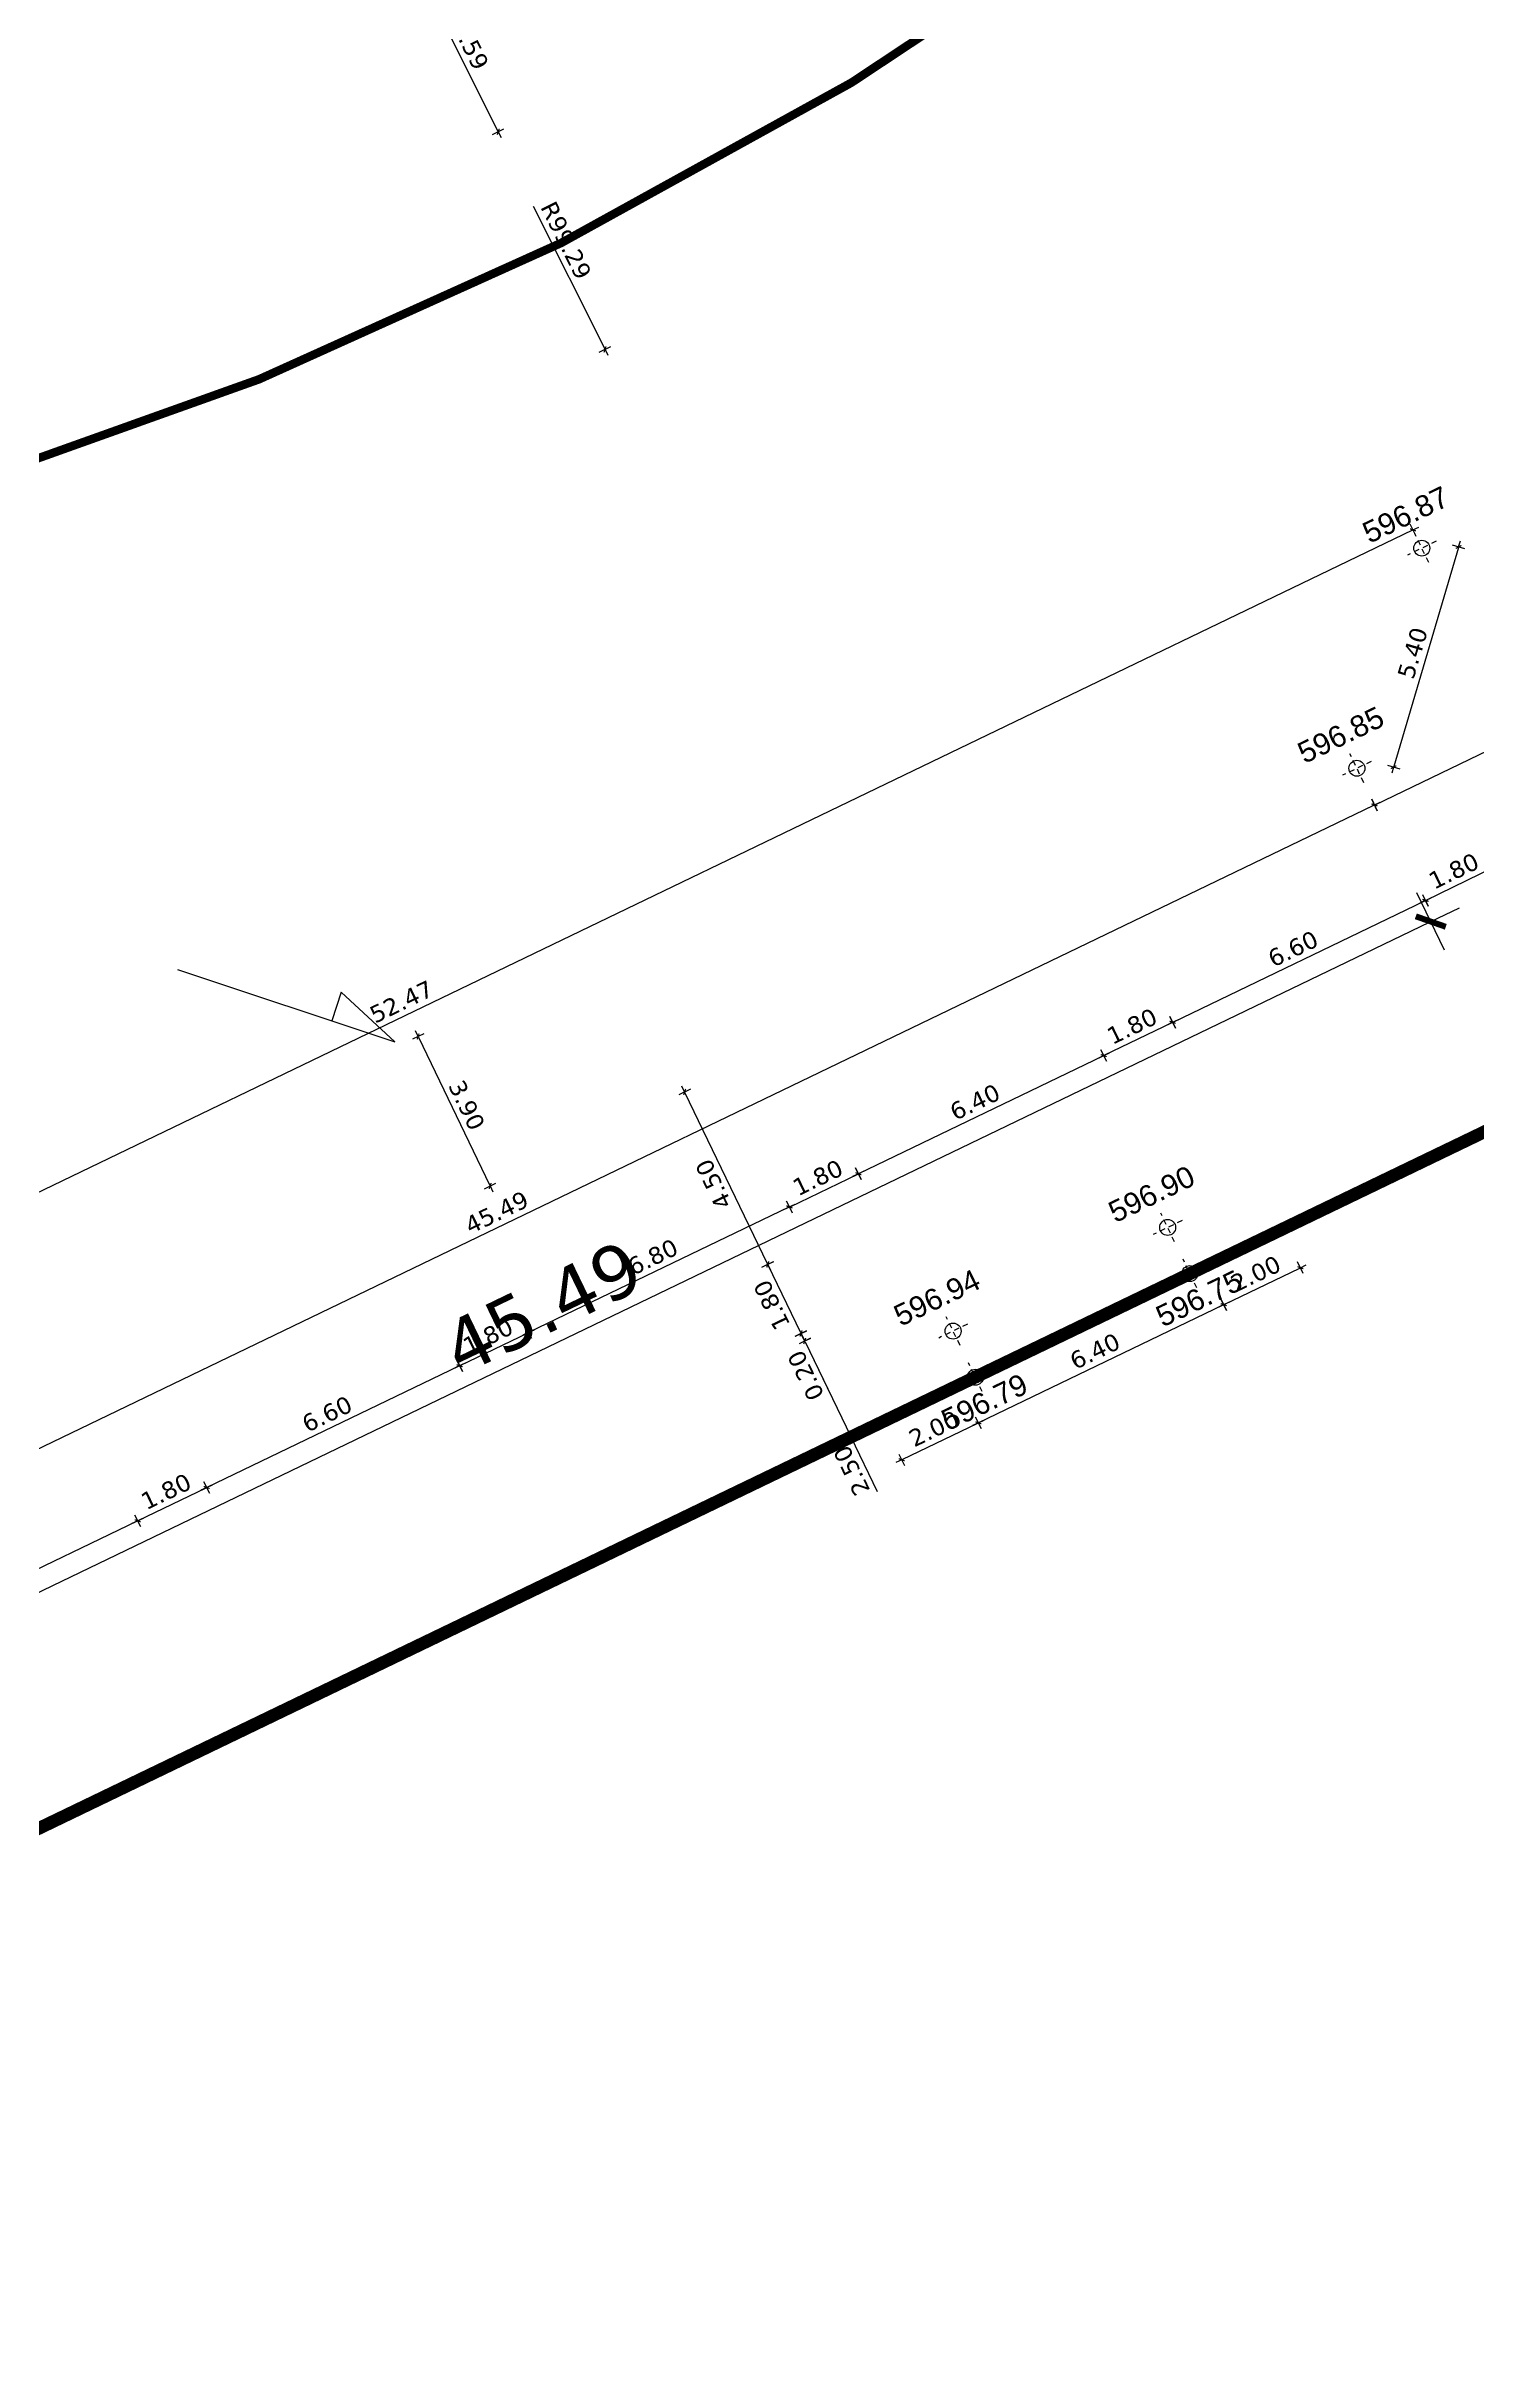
# Model space of a CAD drawing. Header units: metres. Extents: x 679716 to 681053, y 2749449 to 2750332.
# Drawn here: x 680377.5 to 680411.1, y 2749862.1 to 2749916.6 of the extents above; entities that cross this region are included whole.
import ezdxf
from ezdxf.enums import TextEntityAlignment as Align

# ---------------------------------------------------------------- set-up
doc = ezdxf.new("R2010")
doc.units = ezdxf.units.M
doc.linetypes.add('DASHEDX2', pattern=[1.5, 1, -0.5])
for name, color, linetype in [('01-TX-Length Dimensions 250', 80, 'Continuous'), ('01-TX-Level Main Dimensions 250', 152, 'Continuous'), ('01-TX-Level Secondary Dimensions 250', 10, 'Continuous'), ('01-TX-Secondary Dimensions 1000', 152, 'Continuous')]:
    doc.layers.add(name, color=color, linetype=linetype)
doc.layers.add('02-L-Guideline Axis', color=34, linetype='DASHEDX2', lineweight=50, true_color=0xa55200)
doc.layers.add('02-L-Main Axis', color=244, linetype='DASHEDX2', lineweight=50, true_color=0xa50029)
doc.layers.add('03-BK-Arrow', color=153, linetype='Continuous', true_color=0x4491cf)
doc.styles.add('E100', font='verdana.ttf', dxfattribs={"height": 0.4})
doc.styles.add('E500', font='verdana.ttf', dxfattribs={"height": 1.25})
doc.styles.get("Standard").update_dxf_attribs({"font": 'arial.ttf'})
doc.dimstyles.new('E1000', dxfattribs={"dimscale": 0.03, "dimtxt": 1.25, "dimasz": 1, "dimexe": 0.1, "dimexo": 1, "dimgap": 8, "dimtad": 1, "dimzin": 0, "dimdsep": 46, "dimtxsty": 'E500', "dimblk1": 'LINCOT500', "dimblk2": 'LINCOT500', "dimsah": 1, "dimcen": 0.1, "dimdle": 0.1, "dimse1": 1, "dimse2": 1, "dimclrt": 256, "dimazin": 0, "dimtfac": 0.015385, "dimtofl": 0, "dimtmove": 0, "dimatfit": 3, "dimldrblk": 'LINCOT500', "dimfxl": 1, "dimtolj": 1, "dimtzin": 0, "dimarcsym": 0})
doc.dimstyles.new('E250', dxfattribs={"dimscale": 0.03, "dimtxt": 0.4, "dimasz": 0.5, "dimexe": 0.1, "dimexo": 1, "dimgap": 4, "dimtad": 1, "dimzin": 0, "dimdsep": 46, "dimtxsty": 'E100', "dimblk1": 'LINCOT200', "dimblk2": 'LINCOT200', "dimsah": 1, "dimcen": 0.1, "dimdle": 0.1, "dimse1": 1, "dimse2": 1, "dimclrt": 256, "dimadec": 0, "dimazin": 0, "dimtfac": 0.015385, "dimtofl": 0, "dimtmove": 0, "dimatfit": 3, "dimldrblk": 'LINCOT200', "dimfxl": 1, "dimtolj": 1, "dimtzin": 0, "dimarcsym": 0})

# ---------------------------------------------------------------- blocks, each defined once
blk = doc.blocks.new('LINCOT200')
for p, q in [((0, -10), (0, 10)), ((0, 0), (10, 0))]:
    blk.add_line(p, q)
at = {"const_width": 1.88}
blk.add_lwpolyline([(3.5, -3.5), (-3.5, 3.5)], dxfattribs=at)
blk = doc.blocks.new('*D9')
at = {"layer": '01-TX-Length Dimensions 250', "color": 0, "lineweight": -2, "transparency": 16777216}
blk.add_line((680367.722, 2749878.976), (680408.674, 2749898.714), dxfattribs=at)
at = {"layer": '01-TX-Length Dimensions 250', "color": 0, "lineweight": -2, "transparency": 16777216, "xscale": 0.015, "yscale": 0.015, "zscale": 0.015}
for p, rotation in [((680408.687, 2749898.721), 25.73324888482102), ((680367.708, 2749878.97), 205.733248884821)]:
    blk.add_blockref('LINCOT200', p, dxfattribs=dict(at, rotation=rotation))
at = {"layer": '01-TX-Length Dimensions 250', "transparency": 16777216, "insert": (680388.055, 2749889.141), "char_height": 0.4, "attachment_point": 5, "rotation": 25.7332, "style": 'E100'}
blk.add_mtext('\\A1;45.49', dxfattribs=at)
blk = doc.blocks.new('*D10')
at = {"layer": '01-TX-Length Dimensions 250', "color": 0, "lineweight": -2, "transparency": 16777216}
blk.add_line((680408.701, 2749898.727), (680415.965, 2749902.226), dxfattribs=at)
at = {"layer": '01-TX-Length Dimensions 250', "color": 0, "lineweight": -2, "transparency": 16777216, "xscale": 0.015, "yscale": 0.015, "zscale": 0.015}
for p, rotation in [((680415.978, 2749902.233), 25.71893895832904), ((680408.687, 2749898.721), 205.718938958329)]:
    blk.add_blockref('LINCOT200', p, dxfattribs=dict(at, rotation=rotation))
at = {"layer": '01-TX-Length Dimensions 250', "transparency": 16777216, "insert": (680412.19, 2749900.773), "char_height": 0.4, "attachment_point": 5, "rotation": 25.7189, "style": 'E100'}
blk.add_mtext('\\A1;8.09', dxfattribs=at)
blk = doc.blocks.new('Cotes Altimetriques')
at = {"linetype": 'DASHEDX2', "ltscale": 0.5}
for points in [[(1.5, 0), (-1.5, 0)], [(0, -1.5), (0, 1.5)]]:
    blk.add_lwpolyline(points, dxfattribs=at)
blk.add_circle((0, 0), 0.75)
at = {"ltscale": 0.3}
blk.add_attdef('COTES', text='', height=2, dxfattribs=at).set_placement((0, 3.5), align=Align.MIDDLE)
blk = doc.blocks.new('*D206')
at = {"layer": '01-TX-Length Dimensions 250', "color": 0, "lineweight": -2, "transparency": 16777216}
blk.add_line((680409.577, 2749905.181), (680362.34, 2749882.414), dxfattribs=at)
at = {"layer": '01-TX-Length Dimensions 250', "color": 0, "lineweight": -2, "transparency": 16777216, "xscale": 0.015, "yscale": 0.015, "zscale": 0.015}
for p, rotation in [((680409.591, 2749905.188), 25.73319238380624), ((680362.327, 2749882.407), 205.7331923838062)]:
    blk.add_blockref('LINCOT200', p, dxfattribs=dict(at, rotation=rotation))
at = {"layer": '01-TX-Length Dimensions 250', "transparency": 16777216, "insert": (680385.816, 2749894.093), "char_height": 0.4, "attachment_point": 5, "rotation": 25.7332, "style": 'E100'}
blk.add_mtext('\\A1;52.47', dxfattribs=at)
blk = doc.blocks.new('*D466')
at = {"layer": '01-TX-Length Dimensions 250', "color": 0, "lineweight": -2, "transparency": 16777216}
blk.add_line((680386.213, 2749893.263), (680387.894, 2749889.776), dxfattribs=at)
at = {"layer": '01-TX-Length Dimensions 250', "color": 0, "lineweight": -2, "transparency": 16777216, "xscale": 0.015, "yscale": 0.015, "zscale": 0.015}
for p, rotation in [((680386.207, 2749893.276), 115.7336599573847), ((680387.9, 2749889.763), 295.7336599573848)]:
    blk.add_blockref('LINCOT200', p, dxfattribs=dict(at, rotation=rotation))
at = {"layer": '01-TX-Length Dimensions 250', "transparency": 16777216, "insert": (680387.349, 2749891.662), "char_height": 0.4, "attachment_point": 5, "rotation": 295.7337, "style": 'E100'}
blk.add_mtext('\\A1;3.90', dxfattribs=at)
blk = doc.blocks.new('*D467')
at = {"layer": '01-TX-Length Dimensions 250', "color": 0, "lineweight": -2, "transparency": 16777216}
blk.add_line((680410.658, 2749904.773), (680409.138, 2749899.625), dxfattribs=at)
at = {"layer": '01-TX-Length Dimensions 250', "color": 0, "lineweight": -2, "transparency": 16777216, "xscale": 0.015, "yscale": 0.015, "zscale": 0.015}
for p, rotation in [((680410.662, 2749904.787), 73.54868075590458), ((680409.134, 2749899.61), 253.5486807559046)]:
    blk.add_blockref('LINCOT200', p, dxfattribs=dict(at, rotation=rotation))
at = {"layer": '01-TX-Length Dimensions 250', "transparency": 16777216, "insert": (680409.583, 2749902.292), "char_height": 0.4, "attachment_point": 5, "rotation": 73.5487, "style": 'E100'}
blk.add_mtext('\\A1;5.40', dxfattribs=at)
blk = doc.blocks.new('*D481')
at = {"layer": '01-TX-Length Dimensions 250', "color": 0, "lineweight": -2, "transparency": 16777216}
blk.add_line((680388.914, 2749912.8), (680390.593, 2749909.443), dxfattribs=at)
at = {"layer": '01-TX-Length Dimensions 250', "color": 0, "lineweight": -2, "transparency": 16777216, "xscale": 0.015, "yscale": 0.015, "zscale": 0.015, "rotation": 296.5837877544073}
blk.add_blockref('LINCOT200', (680390.6, 2749909.43), dxfattribs=at)
at = {"layer": '01-TX-Length Dimensions 250', "transparency": 16777216, "insert": (680389.684, 2749911.993), "char_height": 0.4, "attachment_point": 5, "rotation": 296.5838, "style": 'E100'}
blk.add_mtext('\\A1;R99.29', dxfattribs=at)
blk = doc.blocks.new('*D596')
at = {"layer": '01-TX-Length Dimensions 250', "color": 0, "lineweight": -2, "transparency": 16777216}
blk.add_line((680386.5, 2749917.723), (680388.084, 2749914.561), dxfattribs=at)
at = {"layer": '01-TX-Length Dimensions 250', "color": 0, "lineweight": -2, "transparency": 16777216, "xscale": 0.015, "yscale": 0.015, "zscale": 0.015, "rotation": 296.6123756845663}
blk.add_blockref('LINCOT200', (680388.091, 2749914.548), dxfattribs=at)
at = {"layer": '01-TX-Length Dimensions 250', "transparency": 16777216, "insert": (680387.271, 2749916.917), "char_height": 0.4, "attachment_point": 5, "rotation": 296.6124, "style": 'E100'}
blk.add_mtext('\\A1;R93.59', dxfattribs=at)
blk = doc.blocks.new('*D597')
at = {"layer": '01-TX-Length Dimensions 250', "color": 0, "lineweight": -2, "transparency": 16777216}
for p, q in [((680390.281, 2749988.604), (680390.908, 2749986.187)), ((680417.847, 2749882.323), (680417.853, 2749882.323)), ((680417.85, 2749882.32), (680417.85, 2749882.326))]:
    blk.add_line(p, q, dxfattribs=at)
at = {"layer": '01-TX-Length Dimensions 250', "color": 0, "lineweight": -2, "transparency": 16777216, "xscale": 0.015, "yscale": 0.015, "zscale": 0.015, "rotation": 284.5420920420937}
blk.add_blockref('LINCOT200', (680390.912, 2749986.173), dxfattribs=at)
at = {"layer": '01-TX-Length Dimensions 250', "transparency": 16777216, "insert": (680390.91, 2749987.485), "char_height": 0.4, "attachment_point": 5, "rotation": 284.5421, "style": 'E100'}
blk.add_mtext('\\A1;R107.29', dxfattribs=at)
blk = doc.blocks.new('*D602')
at = {"layer": '01-TX-Length Dimensions 250', "color": 0, "lineweight": -2, "transparency": 16777216}
for p, q in [((680325.79, 2749943.206), (680328.35, 2749941.513)), ((680417.847, 2749882.323), (680417.853, 2749882.323)), ((680417.85, 2749882.32), (680417.85, 2749882.326))]:
    blk.add_line(p, q, dxfattribs=at)
at = {"layer": '01-TX-Length Dimensions 250', "color": 0, "lineweight": -2, "transparency": 16777216, "xscale": 0.015, "yscale": 0.015, "zscale": 0.015, "rotation": 326.5218181554146}
blk.add_blockref('LINCOT200', (680328.363, 2749941.504), dxfattribs=at)
at = {"layer": '01-TX-Length Dimensions 250', "transparency": 16777216, "insert": (680327.006, 2749942.795), "char_height": 0.4, "attachment_point": 5, "rotation": 326.5218, "style": 'E100'}
blk.add_mtext('\\A1;R107.29', dxfattribs=at)
blk = doc.blocks.new('LINCOT500')
for p, q in [((0, -25), (0, 25)), ((0, 0), (25, 0))]:
    blk.add_line(p, q)
at = {"const_width": 4.69}
blk.add_lwpolyline([(8.8, -8.8), (-8.8, 8.8)], dxfattribs=at)
blk = doc.blocks.new('*D844')
at = {"layer": '01-TX-Secondary Dimensions 1000', "color": 0, "lineweight": -2, "transparency": 16777216}
blk.add_line((680365.552, 2749874.551), (680369.001, 2749876.213), dxfattribs=at)
at = {"layer": '01-TX-Secondary Dimensions 1000', "color": 0, "lineweight": -2, "transparency": 16777216, "xscale": 0.03, "yscale": 0.03, "zscale": 0.03}
for p, rotation in [((680369.028, 2749876.226), 25.73365995811271), ((680365.525, 2749874.538), 205.7336599581127)]:
    blk.add_blockref('LINCOT500', p, dxfattribs=dict(at, rotation=rotation))
at = {"layer": '01-TX-Secondary Dimensions 1000', "transparency": 16777216, "insert": (680366.888, 2749876.187), "char_height": 1.25, "attachment_point": 5, "rotation": 25.7337, "style": 'E500'}
blk.add_mtext('\\A1;3.89', dxfattribs=at)
blk = doc.blocks.new('*D845')
at = {"layer": '01-TX-Secondary Dimensions 1000', "color": 0, "lineweight": -2, "transparency": 16777216}
blk.add_line((680369.055, 2749876.239), (680409.982, 2749895.966), dxfattribs=at)
at = {"layer": '01-TX-Secondary Dimensions 1000', "color": 0, "lineweight": -2, "transparency": 16777216, "xscale": 0.03, "yscale": 0.03, "zscale": 0.03}
for p, rotation in [((680410.009, 2749895.979), 25.73365995811271), ((680369.028, 2749876.226), 205.7336599581127)]:
    blk.add_blockref('LINCOT500', p, dxfattribs=dict(at, rotation=rotation))
at = {"layer": '01-TX-Secondary Dimensions 1000', "transparency": 16777216, "insert": (680389.132, 2749886.905), "char_height": 1.25, "attachment_point": 5, "rotation": 25.7337, "style": 'E500'}
blk.add_mtext('\\A1;45.49', dxfattribs=at)
blk = doc.blocks.new('*D979')
at = {"layer": '01-TX-Length Dimensions 250', "color": 0, "lineweight": -2, "transparency": 16777216}
blk.add_line((680397.588, 2749883.331), (680399.362, 2749884.187), dxfattribs=at)
at = {"layer": '01-TX-Length Dimensions 250', "color": 0, "lineweight": -2, "transparency": 16777216, "xscale": 0.015, "yscale": 0.015, "zscale": 0.015}
for p, rotation in [((680399.376, 2749884.193), 25.73365995811271), ((680397.574, 2749883.325), 205.7336599581127)]:
    blk.add_blockref('LINCOT200', p, dxfattribs=dict(at, rotation=rotation))
at = {"layer": '01-TX-Length Dimensions 250', "transparency": 16777216, "insert": (680398.332, 2749884.055), "char_height": 0.4, "attachment_point": 5, "rotation": 25.7337, "style": 'E100'}
blk.add_mtext('\\A1;2.00', dxfattribs=at)
blk = doc.blocks.new('*D980')
at = {"layer": '01-TX-Length Dimensions 250', "color": 0, "lineweight": -2, "transparency": 16777216}
blk.add_line((680399.389, 2749884.2), (680405.128, 2749886.966), dxfattribs=at)
at = {"layer": '01-TX-Length Dimensions 250', "color": 0, "lineweight": -2, "transparency": 16777216, "xscale": 0.015, "yscale": 0.015, "zscale": 0.015}
for p, rotation in [((680405.141, 2749886.972), 25.73365995811271), ((680399.376, 2749884.193), 205.7336599581127)]:
    blk.add_blockref('LINCOT200', p, dxfattribs=dict(at, rotation=rotation))
at = {"layer": '01-TX-Length Dimensions 250', "transparency": 16777216, "insert": (680402.116, 2749885.878), "char_height": 0.4, "attachment_point": 5, "rotation": 25.7337, "style": 'E100'}
blk.add_mtext('\\A1;6.40', dxfattribs=at)
blk = doc.blocks.new('*D981')
at = {"layer": '01-TX-Length Dimensions 250', "color": 0, "lineweight": -2, "transparency": 16777216}
blk.add_line((680405.155, 2749886.979), (680406.93, 2749887.834), dxfattribs=at)
at = {"layer": '01-TX-Length Dimensions 250', "color": 0, "lineweight": -2, "transparency": 16777216, "xscale": 0.015, "yscale": 0.015, "zscale": 0.015}
for p, rotation in [((680406.943, 2749887.841), 25.73365995811271), ((680405.141, 2749886.972), 205.7336599581127)]:
    blk.add_blockref('LINCOT200', p, dxfattribs=dict(at, rotation=rotation))
at = {"layer": '01-TX-Length Dimensions 250', "transparency": 16777216, "insert": (680405.894, 2749887.699), "char_height": 0.4, "attachment_point": 5, "rotation": 25.7337, "style": 'E100'}
blk.add_mtext('\\A1;2.00', dxfattribs=at)
blk = doc.blocks.new('*D1363')
at = {"layer": '01-TX-Length Dimensions 250', "color": 0, "lineweight": -2, "transparency": 16777216}
blk.add_line((680379.602, 2749881.884), (680373.683, 2749879.031), dxfattribs=at)
at = {"layer": '01-TX-Length Dimensions 250', "color": 0, "lineweight": -2, "transparency": 16777216, "xscale": 0.015, "yscale": 0.015, "zscale": 0.015}
for p, rotation in [((680379.615, 2749881.89), 25.73296030619198), ((680373.67, 2749879.025), 205.732960306192)]:
    blk.add_blockref('LINCOT200', p, dxfattribs=dict(at, rotation=rotation))
at = {"layer": '01-TX-Length Dimensions 250', "transparency": 16777216, "insert": (680376.5, 2749880.753), "char_height": 0.4, "attachment_point": 5, "rotation": 25.733, "style": 'E100'}
blk.add_mtext('\\A1;6.60', dxfattribs=at)
blk = doc.blocks.new('*D1368')
at = {"layer": '01-TX-Length Dimensions 250', "color": 0, "lineweight": -2, "transparency": 16777216}
blk.add_line((680379.63, 2749881.897), (680381.225, 2749882.666), dxfattribs=at)
at = {"layer": '01-TX-Length Dimensions 250', "color": 0, "lineweight": -2, "transparency": 16777216, "xscale": 0.015, "yscale": 0.015, "zscale": 0.015}
for p, rotation in [((680381.238, 2749882.673), 25.73296030619198), ((680379.616, 2749881.891), 205.732960306192)]:
    blk.add_blockref('LINCOT200', p, dxfattribs=dict(at, rotation=rotation))
at = {"layer": '01-TX-Length Dimensions 250', "transparency": 16777216, "insert": (680380.284, 2749882.578), "char_height": 0.4, "attachment_point": 5, "rotation": 25.733, "style": 'E100'}
blk.add_mtext('\\A1;1.80', dxfattribs=at)
blk = doc.blocks.new('*D1369')
at = {"layer": '01-TX-Length Dimensions 250', "color": 0, "lineweight": -2, "transparency": 16777216}
blk.add_line((680381.252, 2749882.679), (680387.169, 2749885.531), dxfattribs=at)
at = {"layer": '01-TX-Length Dimensions 250', "color": 0, "lineweight": -2, "transparency": 16777216, "xscale": 0.015, "yscale": 0.015, "zscale": 0.015}
for p, rotation in [((680387.182, 2749885.538), 25.73296030619198), ((680381.238, 2749882.673), 205.732960306192)]:
    blk.add_blockref('LINCOT200', p, dxfattribs=dict(at, rotation=rotation))
at = {"layer": '01-TX-Length Dimensions 250', "transparency": 16777216, "insert": (680384.068, 2749884.401), "char_height": 0.4, "attachment_point": 5, "rotation": 25.733, "style": 'E100'}
blk.add_mtext('\\A1;6.60', dxfattribs=at)
blk = doc.blocks.new('*D1366')
at = {"layer": '01-TX-Length Dimensions 250', "color": 0, "lineweight": -2, "transparency": 16777216}
blk.add_line((680387.196, 2749885.544), (680388.79, 2749886.313), dxfattribs=at)
at = {"layer": '01-TX-Length Dimensions 250', "color": 0, "lineweight": -2, "transparency": 16777216, "xscale": 0.015, "yscale": 0.015, "zscale": 0.015}
for p, rotation in [((680388.804, 2749886.319), 25.73296030619198), ((680387.182, 2749885.538), 205.732960306192)]:
    blk.add_blockref('LINCOT200', p, dxfattribs=dict(at, rotation=rotation))
at = {"layer": '01-TX-Length Dimensions 250', "transparency": 16777216, "insert": (680387.85, 2749886.225), "char_height": 0.4, "attachment_point": 5, "rotation": 25.733, "style": 'E100'}
blk.add_mtext('\\A1;1.80', dxfattribs=at)
blk = doc.blocks.new('*D1367')
at = {"layer": '01-TX-Length Dimensions 250', "color": 0, "lineweight": -2, "transparency": 16777216}
blk.add_line((680394.919, 2749889.266), (680388.817, 2749886.326), dxfattribs=at)
at = {"layer": '01-TX-Length Dimensions 250', "color": 0, "lineweight": -2, "transparency": 16777216, "xscale": 0.015, "yscale": 0.015, "zscale": 0.015}
for p, rotation in [((680394.932, 2749889.273), 25.73296030619198), ((680388.804, 2749886.319), 205.732960306192)]:
    blk.add_blockref('LINCOT200', p, dxfattribs=dict(at, rotation=rotation))
at = {"layer": '01-TX-Length Dimensions 250', "transparency": 16777216, "insert": (680391.725, 2749888.092), "char_height": 0.4, "attachment_point": 5, "rotation": 25.733, "style": 'E100'}
blk.add_mtext('\\A1;6.80', dxfattribs=at)
blk = doc.blocks.new('*D1370')
at = {"layer": '01-TX-Length Dimensions 250', "color": 0, "lineweight": -2, "transparency": 16777216}
blk.add_line((680394.948, 2749889.275), (680396.542, 2749890.043), dxfattribs=at)
at = {"layer": '01-TX-Length Dimensions 250', "color": 0, "lineweight": -2, "transparency": 16777216, "xscale": 0.015, "yscale": 0.015, "zscale": 0.015}
for p, rotation in [((680396.556, 2749890.05), 25.73296030619198), ((680394.934, 2749889.268), 205.732960306192)]:
    blk.add_blockref('LINCOT200', p, dxfattribs=dict(at, rotation=rotation))
at = {"layer": '01-TX-Length Dimensions 250', "transparency": 16777216, "insert": (680395.602, 2749889.956), "char_height": 0.4, "attachment_point": 5, "rotation": 25.733, "style": 'E100'}
blk.add_mtext('\\A1;1.80', dxfattribs=at)
blk = doc.blocks.new('*D1371')
at = {"layer": '01-TX-Length Dimensions 250', "color": 0, "lineweight": -2, "transparency": 16777216}
blk.add_line((680396.569, 2749890.056), (680402.307, 2749892.822), dxfattribs=at)
at = {"layer": '01-TX-Length Dimensions 250', "color": 0, "lineweight": -2, "transparency": 16777216, "xscale": 0.015, "yscale": 0.015, "zscale": 0.015}
for p, rotation in [((680402.321, 2749892.828), 25.73296030619198), ((680396.555, 2749890.05), 205.732960306192)]:
    blk.add_blockref('LINCOT200', p, dxfattribs=dict(at, rotation=rotation))
at = {"layer": '01-TX-Length Dimensions 250', "transparency": 16777216, "insert": (680399.296, 2749891.735), "char_height": 0.4, "attachment_point": 5, "rotation": 25.733, "style": 'E100'}
blk.add_mtext('\\A1;6.40', dxfattribs=at)
blk = doc.blocks.new('*D1372')
at = {"layer": '01-TX-Length Dimensions 250', "color": 0, "lineweight": -2, "transparency": 16777216}
blk.add_line((680402.334, 2749892.835), (680403.929, 2749893.603), dxfattribs=at)
at = {"layer": '01-TX-Length Dimensions 250', "color": 0, "lineweight": -2, "transparency": 16777216, "xscale": 0.015, "yscale": 0.015, "zscale": 0.015}
for p, rotation in [((680403.942, 2749893.61), 25.73296030619198), ((680402.321, 2749892.828), 205.732960306192)]:
    blk.add_blockref('LINCOT200', p, dxfattribs=dict(at, rotation=rotation))
at = {"layer": '01-TX-Length Dimensions 250', "transparency": 16777216, "insert": (680402.988, 2749893.516), "char_height": 0.4, "attachment_point": 5, "rotation": 25.733, "style": 'E100'}
blk.add_mtext('\\A1;1.80', dxfattribs=at)
blk = doc.blocks.new('*D1373')
at = {"layer": '01-TX-Length Dimensions 250', "color": 0, "lineweight": -2, "transparency": 16777216}
blk.add_line((680403.955, 2749893.616), (680409.873, 2749896.468), dxfattribs=at)
at = {"layer": '01-TX-Length Dimensions 250', "color": 0, "lineweight": -2, "transparency": 16777216, "xscale": 0.015, "yscale": 0.015, "zscale": 0.015}
for p, rotation in [((680409.886, 2749896.475), 25.73296030619198), ((680403.942, 2749893.61), 205.732960306192)]:
    blk.add_blockref('LINCOT200', p, dxfattribs=dict(at, rotation=rotation))
at = {"layer": '01-TX-Length Dimensions 250', "transparency": 16777216, "insert": (680406.772, 2749895.338), "char_height": 0.4, "attachment_point": 5, "rotation": 25.733, "style": 'E100'}
blk.add_mtext('\\A1;6.60', dxfattribs=at)
blk = doc.blocks.new('*D1374')
at = {"layer": '01-TX-Length Dimensions 250', "color": 0, "lineweight": -2, "transparency": 16777216}
blk.add_line((680409.897, 2749896.485), (680411.491, 2749897.254), dxfattribs=at)
at = {"layer": '01-TX-Length Dimensions 250', "color": 0, "lineweight": -2, "transparency": 16777216, "xscale": 0.015, "yscale": 0.015, "zscale": 0.015}
for p, rotation in [((680411.505, 2749897.26), 25.73296030619198), ((680409.883, 2749896.479), 205.732960306192)]:
    blk.add_blockref('LINCOT200', p, dxfattribs=dict(at, rotation=rotation))
at = {"layer": '01-TX-Length Dimensions 250', "transparency": 16777216, "insert": (680410.551, 2749897.166), "char_height": 0.4, "attachment_point": 5, "rotation": 25.733, "style": 'E100'}
blk.add_mtext('\\A1;1.80', dxfattribs=at)
blk = doc.blocks.new('*D1453')
at = {"layer": '01-TX-Length Dimensions 250', "color": 0, "lineweight": -2, "transparency": 16777216}
for p, q in [((680395.302, 2749886.102), (680396.375, 2749883.876)), ((680396.381, 2749883.862), (680397, 2749882.579))]:
    blk.add_line(p, q, dxfattribs=at)
at = {"layer": '01-TX-Length Dimensions 250', "color": 0, "lineweight": -2, "transparency": 16777216, "xscale": 0.015, "yscale": 0.015, "zscale": 0.015}
for p, rotation in [((680395.295, 2749886.116), 115.732960306192), ((680396.381, 2749883.862), 295.732960306192)]:
    blk.add_blockref('LINCOT200', p, dxfattribs=dict(at, rotation=rotation))
at = {"layer": '01-TX-Length Dimensions 250', "transparency": 16777216, "insert": (680396.398, 2749883.071), "char_height": 0.4, "attachment_point": 5, "rotation": 115.733, "style": 'E100'}
blk.add_mtext('\\A1;2.50', dxfattribs=at)
blk = doc.blocks.new('*D1451')
at = {"layer": '01-TX-Length Dimensions 250', "color": 0, "lineweight": -2, "transparency": 16777216}
for p, q in [((680395.202, 2749886.309), (680395.195, 2749886.323)), ((680395.302, 2749886.101), (680395.923, 2749884.812))]:
    blk.add_line(p, q, dxfattribs=at)
at = {"layer": '01-TX-Length Dimensions 250', "color": 0, "lineweight": -2, "transparency": 16777216, "xscale": 0.015, "yscale": 0.015, "zscale": 0.015}
for p, rotation in [((680395.208, 2749886.296), 295.732960306192), ((680395.295, 2749886.115), 115.732960306192)]:
    blk.add_blockref('LINCOT200', p, dxfattribs=dict(at, rotation=rotation))
at = {"layer": '01-TX-Length Dimensions 250', "transparency": 16777216, "insert": (680395.32, 2749885.307), "char_height": 0.4, "attachment_point": 5, "rotation": 115.733, "style": 'E100'}
blk.add_mtext('\\A1;0.20', dxfattribs=at)
blk = doc.blocks.new('*D1452')
at = {"layer": '01-TX-Length Dimensions 250', "color": 0, "lineweight": -2, "transparency": 16777216}
blk.add_line((680395.202, 2749886.308), (680394.434, 2749887.903), dxfattribs=at)
at = {"layer": '01-TX-Length Dimensions 250', "color": 0, "lineweight": -2, "transparency": 16777216, "xscale": 0.015, "yscale": 0.015, "zscale": 0.015}
for p, rotation in [((680394.427, 2749887.916), 115.732960306192), ((680395.209, 2749886.295), 295.732960306192)]:
    blk.add_blockref('LINCOT200', p, dxfattribs=dict(at, rotation=rotation))
at = {"layer": '01-TX-Length Dimensions 250', "transparency": 16777216, "insert": (680394.521, 2749886.963), "char_height": 0.4, "attachment_point": 5, "rotation": 115.733, "style": 'E100'}
blk.add_mtext('\\A1;1.80', dxfattribs=at)
blk = doc.blocks.new('*D1454')
at = {"layer": '01-TX-Length Dimensions 250', "color": 0, "lineweight": -2, "transparency": 16777216}
blk.add_line((680394.419, 2749887.934), (680392.479, 2749891.959), dxfattribs=at)
at = {"layer": '01-TX-Length Dimensions 250', "color": 0, "lineweight": -2, "transparency": 16777216, "xscale": 0.015, "yscale": 0.015, "zscale": 0.015}
for p, rotation in [((680392.472, 2749891.973), 115.732960306192), ((680394.425, 2749887.92), 295.732960306192)]:
    blk.add_blockref('LINCOT200', p, dxfattribs=dict(at, rotation=rotation))
at = {"layer": '01-TX-Length Dimensions 250', "transparency": 16777216, "insert": (680393.153, 2749889.804), "char_height": 0.4, "attachment_point": 5, "rotation": 115.733, "style": 'E100'}
blk.add_mtext('\\A1;4.50', dxfattribs=at)
blk = doc.blocks.new('ARROW')
blk.add_lwpolyline([(-6.52, -16.71), (0, 0), (-4.1, -3.99), (-1.89, -4.85)])
blk = doc.blocks.new('*U1762')
at = {"linetype": 'DASHEDX2', "ltscale": 0.5}
for points in [[(1.5, 0), (-1.5, 0)], [(0, -1.5), (0, 1.5)]]:
    blk.add_lwpolyline(points, dxfattribs=at)
blk.add_circle((0, 0), 0.75)
at = {"ltscale": 0.3}
blk.add_attdef('COTES', text='', height=2, dxfattribs=at).set_placement((-0.24, -2.46), align=Align.MIDDLE)

msp = doc.modelspace()

# ---------------------------------------------------------------- linework, layer by layer
at = {"layer": '02-L-Guideline Axis', "const_width": 0.3}
msp.add_lwpolyline([(680084.689, 2749733.627), (680623.385, 2749993.274)], dxfattribs=at)
at = {"layer": '02-L-Main Axis', "const_width": 0.2, "flags": 128}
msp.add_lwpolyline([(680049.101, 2749829.341), (680077.819, 2749843.182, -0.040128), (680142.081, 2749868.027), (680210.504, 2749888.507, -0.062489), (680267.318, 2749898.019), (680346.177, 2749901.29, 0.061742), (680375.136, 2749906.106, 0.080849), (680402.883, 2749920.005, 0.143294), (680430.799, 2749956.129, -0.030569), (680465.174, 2750030.221, -0.009319), (680465.83, 2750031.43, -0.202468), (680511.139, 2750066.285), (680570.978, 2750081.959)], format="xyb", dxfattribs=at)

# ---------------------------------------------------------------- block references
at = {"layer": '01-TX-Level Main Dimensions 250', "ltscale": 0.3, "xscale": 0.25, "yscale": 0.25, "zscale": 0.25, "rotation": 25.73366104797413}
for p, values in [((680404.348, 2749887.702), {'COTES': '596.75'}), ((680399.304, 2749885.265), {'COTES': '596.79'})]:
    msp.add_blockref('*U1762', p, dxfattribs=at).add_auto_attribs(values)
at = {"layer": '01-TX-Level Secondary Dimensions 250', "ltscale": 0.3, "xscale": 0.25, "yscale": 0.25, "zscale": 0.25, "rotation": 25.73366104797413}
for p, values in [((680409.798, 2749904.758), {'COTES': '596.87'}), ((680408.272, 2749899.582), {'COTES': '596.85'}), ((680403.825, 2749888.787), {'COTES': '596.90'}), ((680398.781, 2749886.351), {'COTES': '596.94'})]:
    msp.add_blockref('Cotes Altimetriques', p, dxfattribs=at).add_auto_attribs(values)
at = {"layer": '03-BK-Arrow', "xscale": 0.3, "yscale": 0.3, "zscale": 0.03, "rotation": 272.8663381221995}
msp.add_blockref('ARROW', (680385.659, 2749893.15, 0), dxfattribs=at)

# ---------------------------------------------------------------- dimensions: what is measured, and where the dimension line sits
at = {"layer": '01-TX-Length Dimensions 250'}
for center, mpoint, picture, middle in [((680346.168, 2749998.221), (680390.6, 2749909.43), '*D481', (680389.391, 2749911.846)), ((680346.168, 2749998.221), (680388.091, 2749914.548), '*D596', (680386.978, 2749916.77)), ((680417.85, 2749882.323), (680328.363, 2749941.504), '*D602', (680326.825, 2749942.521))]:
    dim = msp.add_radius_dim(center=center, mpoint=mpoint, dimstyle='E250', dxfattribs=at)
    dim.commit()
    dim.dimension.update_dxf_attribs({"geometry": picture, "text_midpoint": middle, "dimtype": 164})
dim = msp.add_radius_dim(center=(680417.85, 2749882.323), mpoint=(680390.912, 2749986.173), dimstyle='E250', dxfattribs=at)
dim.commit()
dim.dimension.update_dxf_attribs({"geometry": '*D597', "text_midpoint": (680390.91, 2749987.485)})
for p1, p2, distance, picture, middle in [((680409.798, 2749904.758), (680362.534, 2749881.977), -0.478, '*D206', (680385.816, 2749894.093)), ((680410.164, 2749904.934), (680408.636, 2749899.758), 0.519, '*D467', (680409.583, 2749902.292)), ((680408.272, 2749899.582), (680415.563, 2749903.094), -0.956, '*D10', (680412.19, 2749900.773)), ((680367.293, 2749879.831), (680408.272, 2749899.582), -0.956, '*D9', (680388.055, 2749889.141)), ((680386.207, 2749893.276), (680387.9, 2749889.763), 0, '*D466', (680387.349, 2749891.662))]:
    dim = msp.add_aligned_dim(p1=p1, p2=p2, distance=distance, dimstyle='E250', dxfattribs=at)
    dim.commit()
    dim.dimension.update_dxf_attribs({"geometry": picture, "text_midpoint": middle})
for base, p1, p2, angle, picture, middle in [((680411.505, 2749897.26), (680410.318, 2749895.577), (680411.939, 2749896.359), 25.733, '*D1374', (680410.551, 2749897.166)), ((680409.886, 2749896.475), (680404.376, 2749892.708), (680410.321, 2749895.573), 25.733, '*D1373', (680406.772, 2749895.338)), ((680403.942, 2749893.61), (680402.755, 2749891.927), (680404.377, 2749892.708), 25.733, '*D1372', (680402.988, 2749893.516)), ((680402.321, 2749892.828), (680396.989, 2749889.15), (680402.755, 2749891.927), 25.733, '*D1371', (680399.296, 2749891.735)), ((680392.472, 2749891.973), (680395.366, 2749888.374), (680393.412, 2749892.426), 115.733, '*D1454', (680393.153, 2749889.804)), ((680396.556, 2749890.05), (680395.36, 2749888.385), (680396.989, 2749889.15), 25.733, '*D1370', (680395.602, 2749889.956)), ((680388.804, 2749886.319), (680395.366, 2749888.373), (680389.238, 2749885.419), 25.733, '*D1367', (680391.725, 2749888.092)), ((680394.427, 2749887.916), (680396.147, 2749886.747), (680395.366, 2749888.369), 115.733, '*D1452', (680394.521, 2749886.963)), ((680405.141, 2749886.972), (680398.943, 2749885.09), (680404.705, 2749887.878), 25.7337, '*D980', (680402.116, 2749885.878)), ((680388.804, 2749886.319), (680387.617, 2749884.636), (680389.238, 2749885.417), 25.733, '*D1366', (680387.85, 2749886.225)), ((680387.182, 2749885.538), (680381.674, 2749881.769), (680387.617, 2749884.636), 25.733, '*D1369', (680384.068, 2749884.401)), ((680381.238, 2749882.673), (680380.052, 2749880.988), (680381.674, 2749881.769), 25.733, '*D1368', (680380.284, 2749882.578)), ((680373.67, 2749879.025), (680380.049, 2749880.99), (680374.104, 2749878.125), 25.733, '*D1363', (680376.5, 2749880.753))]:
    dim = msp.add_linear_dim(base=base, p1=p1, p2=p2, angle=angle, dimstyle='E250', dxfattribs=at)
    dim.commit()
    dim.dimension.update_dxf_attribs({"geometry": picture, "text_midpoint": middle})
for base, p1, p2, angle, picture, middle in [((680406.943, 2749887.841), (680404.706, 2749887.875), (680406.508, 2749888.743), 25.7337, '*D981', (680406.036, 2749887.403)), ((680395.208, 2749886.296), (680396.051, 2749886.479), (680395.964, 2749886.66), 115.733, '*D1451', (680395.616, 2749885.45)), ((680395.295, 2749886.116), (680397.137, 2749884.226), (680396.051, 2749886.48), 115.733, '*D1453', (680396.694, 2749883.214)), ((680399.376, 2749884.193), (680397.142, 2749884.221), (680398.943, 2749885.09), 25.7337, '*D979', (680398.475, 2749883.759))]:
    dim = msp.add_linear_dim(base=base, p1=p1, p2=p2, angle=angle, dimstyle='E250', dxfattribs=at)
    dim.commit()
    dim.dimension.update_dxf_attribs({"geometry": picture, "text_midpoint": middle, "dimtype": 160})
at = {"layer": '01-TX-Secondary Dimensions 1000'}
dim = msp.add_linear_dim(base=(680410.009, 2749895.979), p1=(680367.291, 2749879.829), p2=(680408.272, 2749899.582), angle=25.7337, dimstyle='E1000', dxfattribs=at)
dim.commit()
dim.dimension.update_dxf_attribs({"geometry": '*D845', "text_midpoint": (680389.132, 2749886.905)})
dim = msp.add_linear_dim(base=(680369.028, 2749876.226), p1=(680363.79, 2749878.137), p2=(680446.88, 2749714.703), angle=25.7337, dimstyle='E1000', dxfattribs=at)
dim.commit()
dim.dimension.update_dxf_attribs({"geometry": '*D844', "text_midpoint": (680367.276, 2749875.382), "dimtype": 160})

doc.saveas('drawing.dxf')
